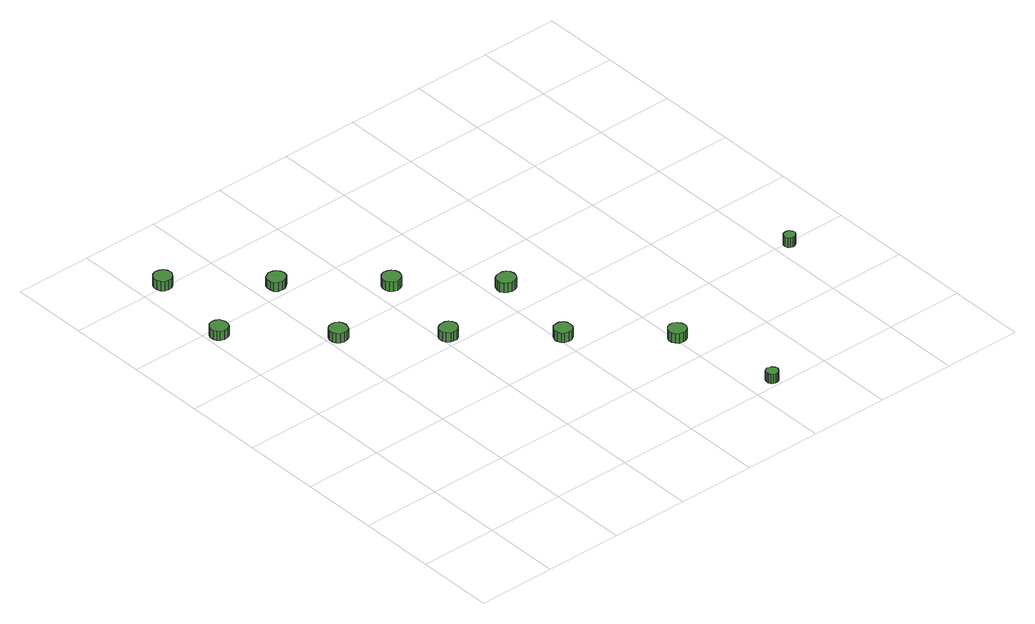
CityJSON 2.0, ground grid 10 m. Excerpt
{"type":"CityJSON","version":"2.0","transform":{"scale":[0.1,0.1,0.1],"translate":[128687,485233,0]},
"CityObjects":{
"tree1":{"type":"SolitaryVegetationObject","attributes":{"function":"something"},"geometry":[{"type":"MultiSurface","lod":"1","boundaries":[[[0,1,2,3,4,5,6,7,8,9,10,11,12,13,14]],[[15,16,17,18,19,20,21,22,23,24,25,26,27,28,29]],[[0,29,28,1]],[[1,28,27,2]],[[2,27,26,3]],[[3,26,25,4]],[[4,25,24,5]],[[5,24,23,6]],[[6,23,22,7]],[[7,22,21,8]],[[8,21,20,9]],[[9,20,19,10]],[[10,19,18,11]],[[11,18,17,12]],[[12,17,16,13]],[[13,16,15,14]],[[14,15,29,0]]]}]},
"tree2":{"type":"SolitaryVegetationObject","attributes":{"function":"something"},"geometry":[{"type":"MultiSurface","lod":"1","boundaries":[[[30,31,32,33,34,35,36,37,38,39,40,41,42,43,44]],[[45,46,47,48,49,50,51,52,53,54,55,56,57,58,59]],[[30,59,58,31]],[[31,58,57,32]],[[32,57,56,33]],[[33,56,55,34]],[[34,55,54,35]],[[35,54,53,36]],[[36,53,52,37]],[[37,52,51,38]],[[38,51,50,39]],[[39,50,49,40]],[[40,49,48,41]],[[41,48,47,42]],[[42,47,46,43]],[[43,46,45,44]],[[44,45,59,30]]]}]},
"tree3":{"type":"SolitaryVegetationObject","attributes":{"function":"something"},"geometry":[{"type":"MultiSurface","lod":"1","boundaries":[[[60,61,62,63,64,65,66,67,68,69,70,71,72,73,74]],[[75,76,77,78,79,80,81,82,83,84,85,86,87,88,89]],[[60,89,88,61]],[[61,88,87,62]],[[62,87,86,63]],[[63,86,85,64]],[[64,85,84,65]],[[65,84,83,66]],[[66,83,82,67]],[[67,82,81,68]],[[68,81,80,69]],[[69,80,79,70]],[[70,79,78,71]],[[71,78,77,72]],[[72,77,76,73]],[[73,76,75,74]],[[74,75,89,60]]]}]},
"tree4":{"type":"SolitaryVegetationObject","attributes":{"function":"something"},"geometry":[{"type":"MultiSurface","lod":"1","boundaries":[[[90,91,92,93,94,95,96,97,98,99,100,101,102,103,104]],[[105,106,107,108,109,110,111,112,113,114,115,116,117,118,119]],[[90,119,118,91]],[[91,118,117,92]],[[92,117,116,93]],[[93,116,115,94]],[[94,115,114,95]],[[95,114,113,96]],[[96,113,112,97]],[[97,112,111,98]],[[98,111,110,99]],[[99,110,109,100]],[[100,109,108,101]],[[101,108,107,102]],[[102,107,106,103]],[[103,106,105,104]],[[104,105,119,90]]]}]},
"tree5":{"type":"SolitaryVegetationObject","attributes":{"function":"something"},"geometry":[{"type":"MultiSurface","lod":"1","boundaries":[[[120,121,122,123,124,125,126,127,128,129,130,131,132,133,134]],[[135,136,137,138,139,140,141,142,143,144,145,146,147,148,149]],[[120,149,148,121]],[[121,148,147,122]],[[122,147,146,123]],[[123,146,145,124]],[[124,145,144,125]],[[125,144,143,126]],[[126,143,142,127]],[[127,142,141,128]],[[128,141,140,129]],[[129,140,139,130]],[[130,139,138,131]],[[131,138,137,132]],[[132,137,136,133]],[[133,136,135,134]],[[134,135,149,120]]]}]},
"tree6":{"type":"SolitaryVegetationObject","attributes":{"function":"something"},"geometry":[{"type":"MultiSurface","lod":"1","boundaries":[[[150,151,152,153,154,155,156,157,158,159,160,161,162,163,164]],[[165,166,167,168,169,170,171,172,173,174,175,176,177,178,179]],[[150,179,178,151]],[[151,178,177,152]],[[152,177,176,153]],[[153,176,175,154]],[[154,175,174,155]],[[155,174,173,156]],[[156,173,172,157]],[[157,172,171,158]],[[158,171,170,159]],[[159,170,169,160]],[[160,169,168,161]],[[161,168,167,162]],[[162,167,166,163]],[[163,166,165,164]],[[164,165,179,150]]]}]},
"tree7":{"type":"SolitaryVegetationObject","attributes":{"function":"something"},"geometry":[{"type":"MultiSurface","lod":"1","boundaries":[[[180,181,182,183,184,185,186,187,188,189,190,191,192,193,194]],[[195,196,197,198,199,200,201,202,203,204,205,206,207,208,209]],[[180,209,208,181]],[[181,208,207,182]],[[182,207,206,183]],[[183,206,205,184]],[[184,205,204,185]],[[185,204,203,186]],[[186,203,202,187]],[[187,202,201,188]],[[188,201,200,189]],[[189,200,199,190]],[[190,199,198,191]],[[191,198,197,192]],[[192,197,196,193]],[[193,196,195,194]],[[194,195,209,180]]]}]},
"tree8":{"type":"SolitaryVegetationObject","attributes":{"function":"something"},"geometry":[{"type":"MultiSurface","lod":"1","boundaries":[[[210,211,212,213,214,215,216,217,218,219,220,221,222,223,224]],[[225,226,227,228,229,230,231,232,233,234,235,236,237,238,239]],[[210,239,238,211]],[[211,238,237,212]],[[212,237,236,213]],[[213,236,235,214]],[[214,235,234,215]],[[215,234,233,216]],[[216,233,232,217]],[[217,232,231,218]],[[218,231,230,219]],[[219,230,229,220]],[[220,229,228,221]],[[221,228,227,222]],[[222,227,226,223]],[[223,226,225,224]],[[224,225,239,210]]]}]},
"tree9":{"type":"SolitaryVegetationObject","attributes":{"function":"something"},"geometry":[{"type":"MultiSurface","lod":"1","boundaries":[[[240,241,242,243,244,245,246,247,248,249,250,251,252,253,254]],[[255,256,257,258,259,260,261,262,263,264,265,266,267,268,269]],[[240,269,268,241]],[[241,268,267,242]],[[242,267,266,243]],[[243,266,265,244]],[[244,265,264,245]],[[245,264,263,246]],[[246,263,262,247]],[[247,262,261,248]],[[248,261,260,249]],[[249,260,259,250]],[[250,259,258,251]],[[251,258,257,252]],[[252,257,256,253]],[[253,256,255,254]],[[254,255,269,240]]]}]},
"tree10":{"type":"SolitaryVegetationObject","attributes":{"function":"something"},"geometry":[{"type":"MultiSurface","lod":"1","boundaries":[[[270,271,272,273,274,275,276,277,278,279,280,281,282,283,284]],[[285,286,287,288,289,290,291,292,293,294,295,296,297,298,299]],[[270,299,298,271]],[[271,298,297,272]],[[272,297,296,273]],[[273,296,295,274]],[[274,295,294,275]],[[275,294,293,276]],[[276,293,292,277]],[[277,292,291,278]],[[278,291,290,279]],[[279,290,289,280]],[[280,289,288,281]],[[281,288,287,282]],[[282,287,286,283]],[[283,286,285,284]],[[284,285,299,270]]]}]},
"tree11":{"type":"SolitaryVegetationObject","attributes":{"function":"something"},"geometry":[{"type":"MultiSurface","lod":"1","boundaries":[[[300,301,302,303,304,305,306,307,308,309,310,311,312,313,314]],[[315,316,317,318,319,320,321,322,323,324,325,326,327,328,329]],[[300,329,328,301]],[[301,328,327,302]],[[302,327,326,303]],[[303,326,325,304]],[[304,325,324,305]],[[305,324,323,306]],[[306,323,322,307]],[[307,322,321,308]],[[308,321,320,309]],[[309,320,319,310]],[[310,319,318,311]],[[311,318,317,312]],[[312,317,316,313]],[[313,316,315,314]],[[314,315,329,300]]]}]}
},
"vertices":[
[24,487,20],[23,491,20],[21,495,20],[17,497,20],[12,498,20],[7,496,20],[4,493,20],[2,489,20],[2,484,20],[4,480,20],[7,477,20],[12,475,20],[17,476,20],[21,478,20],[23,482,20],[23,482,7],[21,478,7],[17,476,7],[12,475,7],[7,477,7],[4,480,7],[2,484,7],[2,489,7],[4,493,7],[7,496,7],[12,498,7],[17,497,7],[21,495,7],[23,491,7],[24,487,7],
[42,603,18],[41,608,18],[38,612,18],[34,614,18],[29,615,18],[24,613,18],[21,610,18],[19,606,18],[19,601,18],[21,596,18],[24,593,18],[29,592,18],[34,592,18],[38,595,18],[41,599,18],[41,599,5],[38,595,5],[34,592,5],[29,592,5],[24,593,5],[21,596,5],[19,601,5],[19,606,5],[21,610,5],[24,613,5],[29,615,5],[34,614,5],[38,612,5],[41,608,5],[42,603,5],
[125,396,18],[124,401,18],[122,404,18],[118,407,18],[113,407,18],[108,406,18],[105,403,18],[103,398,18],[103,394,18],[105,389,18],[108,386,18],[113,385,18],[118,385,18],[122,387,18],[124,391,18],[124,391,5],[122,387,5],[118,385,5],[113,385,5],[108,386,5],[105,389,5],[103,394,5],[103,398,5],[105,403,5],[108,406,5],[113,407,5],[118,407,5],[122,404,5],[124,401,5],[125,396,5],
[139,518,17],[138,523,17],[135,527,17],[131,529,17],[126,530,17],[121,528,17],[117,525,17],[116,521,17],[116,516,17],[117,511,17],[121,508,17],[126,507,17],[131,507,17],[135,510,17],[138,513,17],[138,513,5],[135,510,5],[131,507,5],[126,507,5],[121,508,5],[117,511,5],[116,516,5],[116,521,5],[117,525,5],[121,528,5],[126,530,5],[131,529,5],[135,527,5],[138,523,5],[139,518,5],
[220,314,19],[219,319,19],[216,323,19],[212,325,19],[207,325,19],[203,324,19],[199,321,19],[197,317,19],[197,312,19],[199,308,19],[203,304,19],[207,303,19],[212,303,19],[216,306,19],[219,310,19],[219,310,6],[216,306,6],[212,303,6],[207,303,6],[203,304,6],[199,308,6],[197,312,6],[197,317,6],[199,321,6],[203,324,6],[207,325,6],[212,325,6],[216,323,6],[219,319,6],[220,314,6],
[237,432,18],[236,437,18],[233,441,18],[229,443,18],[224,444,18],[219,442,18],[216,439,18],[214,434,18],[214,430,18],[216,425,18],[219,422,18],[224,420,18],[229,421,18],[233,423,18],[236,427,18],[236,427,5],[233,423,5],[229,421,5],[224,420,5],[219,422,5],[216,425,5],[214,430,5],[214,434,5],[216,439,5],[219,442,5],[224,444,5],[229,443,5],[233,441,5],[236,437,5],[237,432,5],
[317,228,19],[316,233,19],[314,236,19],[309,239,19],[305,239,19],[300,238,19],[297,235,19],[295,230,19],[295,226,19],[297,221,19],[300,218,19],[305,217,19],[309,217,19],[314,220,19],[316,223,19],[316,223,6],[314,220,6],[309,217,6],[305,217,6],[300,218,6],[297,221,6],[295,226,6],[295,230,6],[297,235,6],[300,238,6],[305,239,6],[309,239,6],[314,236,6],[316,233,6],[317,228,6],
[335,346,17],[334,351,17],[331,355,17],[327,357,17],[322,357,17],[317,356,17],[313,353,17],[311,348,17],[311,343,17],[313,339,17],[317,336,17],[322,334,17],[327,335,17],[331,337,17],[334,341,17],[334,341,4],[331,337,4],[327,335,4],[322,334,4],[317,336,4],[313,339,4],[311,343,4],[311,348,4],[313,353,4],[317,356,4],[322,357,4],[327,357,4],[331,355,4],[334,351,4],[335,346,4],
[438,9,19],[437,12,19],[435,15,19],[432,16,19],[429,17,19],[426,16,19],[424,14,19],[423,11,19],[423,8,19],[424,5,19],[426,3,19],[429,2,19],[432,2,19],[435,4,19],[437,6,19],[437,6,6],[435,4,6],[432,2,6],[429,2,6],[426,3,6],[424,5,6],[423,8,6],[423,11,6],[424,14,6],[426,16,6],[429,17,6],[432,16,6],[435,15,6],[437,12,6],[438,9,6],
[414,142,19],[413,146,19],[410,150,19],[406,153,19],[402,153,19],[397,152,19],[394,148,19],[392,144,19],[392,139,19],[394,135,19],[397,132,19],[402,131,19],[406,131,19],[410,133,19],[413,137,19],[413,137,6],[410,133,6],[406,131,6],[402,131,6],[397,132,6],[394,135,6],[392,139,6],[392,144,6],[394,148,6],[397,152,6],[402,153,6],[406,153,6],[410,150,6],[413,146,6],[414,142,6],
[625,194,20],[624,197,20],[622,200,20],[619,201,20],[616,201,20],[613,200,20],[611,198,20],[610,196,20],[610,193,20],[611,190,20],[613,188,20],[616,187,20],[619,187,20],[622,189,20],[624,191,20],[624,191,7],[622,189,7],[619,187,7],[616,187,7],[613,188,7],[611,190,7],[610,193,7],[610,196,7],[611,198,7],[613,200,7],[616,201,7],[619,201,7],[622,200,7],[624,197,7],[625,194,7]
]}
